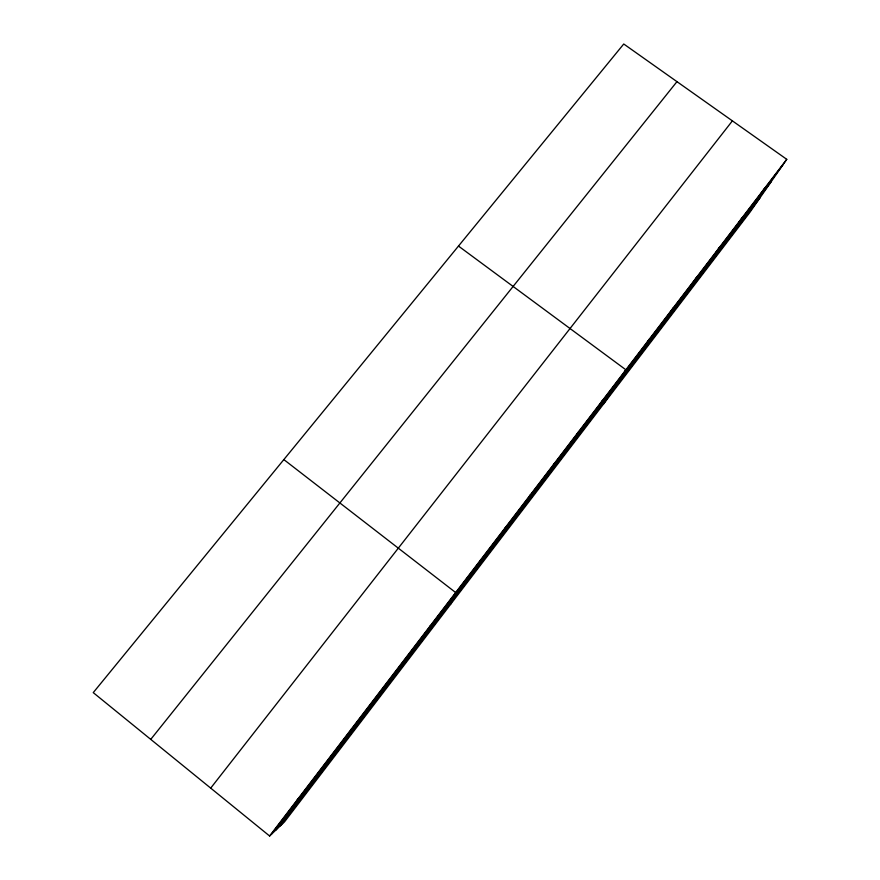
<?xml version="1.0" encoding="UTF-8"?>
<svg xmlns="http://www.w3.org/2000/svg" width="880" height="880" viewBox="0 0 880 880"><rect width="100%" height="100%" fill="white"/><g stroke="black" fill="none" stroke-linecap="round" stroke-linejoin="round"><path stroke-width="1.32" d="M429.825 626.923L430.1 625.988M450.45 604.527L455.664 592.548L283.844 459.591M480.051 561.198L480.898 559.515M504.691 528.946L505.824 526.911M529.034 497.09L530.431 494.703M553.08 465.63L554.741 462.902M576.829 434.555L578.754 431.486M600.292 403.843L602.459 400.466M603.724 403.777L625.889 369.809L458.48 246.07M647.064 342.639L649.726 338.613M670.373 312.136L673.266 307.813M693.396 282.018L696.531 277.387M716.133 252.252L719.499 247.324M738.606 222.849L742.192 217.635M760.804 193.798L764.599 188.309M786.753 159.324L749.837 212.41L284.471 821.92L269.599 836L93.247 692.626L623.744 44L786.753 159.324L269.599 836M271.238 834.449L782.749 165.088M275.913 830.027L771.21 181.676M280.401 825.77L760.045 197.736M210.705 788.117L732.391 120.868M150.744 739.376L676.962 81.653M297.231 799.843L298.529 798.732M324.511 764.159L325.468 763.477M351.417 728.937L352.066 728.684"/></g></svg>
